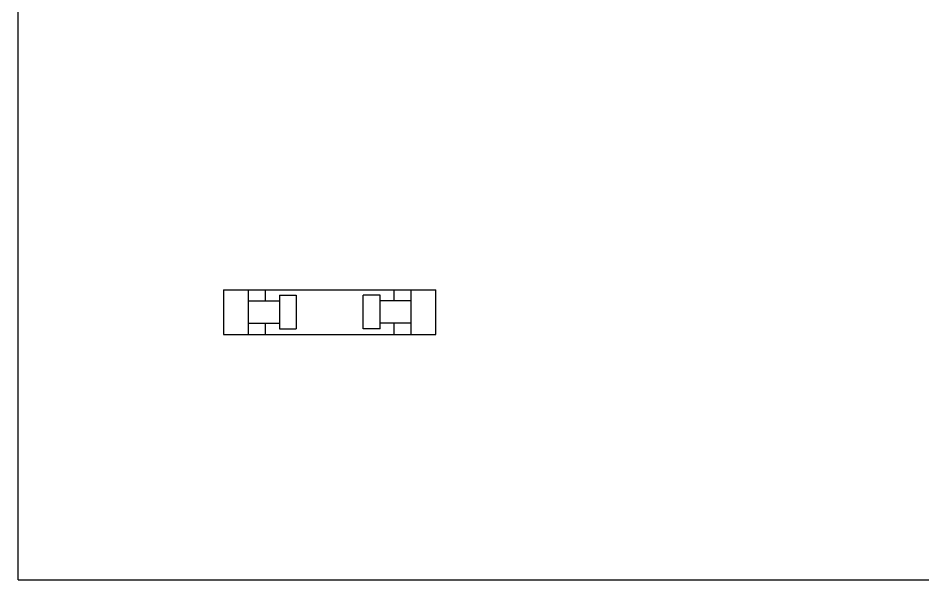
# Model space of a CAD drawing. Header units: millimetres. Extents: x 0 to 297, y 0 to 210.
# Drawn here: x 0 to 161.8, y 0 to 100.4 of the extents above; entities that cross this region are included whole.
import ezdxf

# ---------------------------------------------------------------- set-up
doc = ezdxf.new("R2010")
doc.units = ezdxf.units.MM
doc.header["$LTSCALE"] = 0.64311
doc.header["$MEASUREMENT"] = 0
doc.layers.get('0').update_dxf_attribs({"linetype": 'CONTINUOUS'})

msp = doc.modelspace()

# ---------------------------------------------------------------- linework, layer by layer
at = {"color": 7, "linetype": 'Continuous'}
for p, q in [((0, 0), (0, 210)), ((36.734, 51.877), (36.734, 43.877)), ((36.734, 51.877), (74.734, 51.877)), ((41.234, 43.877), (41.234, 51.877)), ((44.234, 49.877), (44.234, 51.877)), ((67.234, 49.877), (67.234, 51.877)), ((70.234, 51.877), (70.234, 43.877)), ((74.734, 43.877), (74.734, 51.877)), ((46.734, 50.877), (46.734, 44.877)), ((46.734, 50.877), (49.734, 50.877)), ((49.734, 50.877), (49.734, 44.877)), ((64.734, 50.877), (61.734, 50.877)), ((61.734, 44.877), (61.734, 50.877)), ((64.734, 44.877), (64.734, 50.877)), ((41.234, 49.877), (46.734, 49.877)), ((70.234, 49.877), (64.734, 49.877)), ((41.234, 45.877), (46.734, 45.877)), ((44.234, 43.877), (44.234, 45.877)), ((70.234, 45.877), (64.734, 45.877)), ((67.234, 43.877), (67.234, 45.877)), ((36.734, 43.877), (74.734, 43.877)), ((46.734, 44.877), (49.734, 44.877)), ((64.734, 44.877), (61.734, 44.877)), ((0, 0), (297, 0))]:
    msp.add_line(p, q, dxfattribs=at)

doc.saveas('drawing.dxf')
